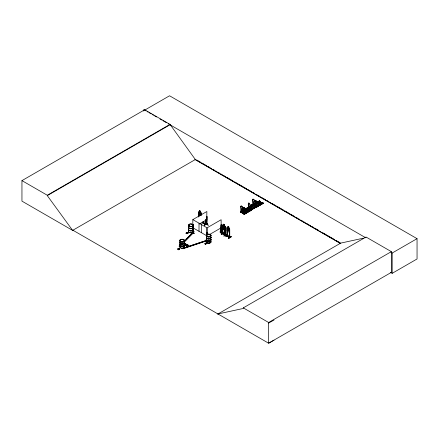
<?xml version="1.0" encoding="UTF-8"?>
<svg xmlns="http://www.w3.org/2000/svg" width="439" height="439" viewBox="0 0 439 439"><rect width="100%" height="100%" fill="white"/><g stroke="black" fill="none" stroke-linecap="round" stroke-linejoin="round"><path stroke-width="0.66" d="M242.043 212.064L242.224 208.256A1.246 0.724 59.5 0 0 242.224 206.818A1.246 0.724 59.5 0 0 240.967 206.111A1.246 0.724 59.5 0 0 240.967 207.548L241.044 211.576L241.62 211.28M242.098 212.037L242.279 208.223A1.246 0.724 59.5 0 0 242.279 206.791A1.246 0.724 59.5 0 0 241.022 206.078A1.246 0.724 59.5 0 0 241.022 207.515L241.192 211.576L242.526 212.295L242.421 211.708L241.702 212.553L240.577 211.916L241.296 211.071M244.55 213.513L244.786 209.672A1.246 0.724 59.5 0 0 244.786 208.24A1.246 0.724 59.5 0 0 243.53 207.526A1.246 0.724 59.5 0 0 243.53 208.964L243.826 213.036M249.078 207.828L249.204 205.287A0.829 0.483 59.5 0 0 249.078 204.151L248.858 202.972M251.712 206.736L251.591 209.277L251.75 206.714A0.829 0.483 59.5 0 0 251.591 205.6L251.585 204.656M253.912 205.216L254.093 201.402A1.246 0.724 59.5 0 0 254.093 199.97A1.246 0.724 59.5 0 0 252.837 199.257A1.246 0.724 59.5 0 0 252.837 200.694L253.089 204.788M253.962 205.183L254.148 201.369A1.246 0.724 59.5 0 0 254.148 199.937A1.246 0.724 59.5 0 0 252.891 199.224A1.246 0.724 59.5 0 0 252.891 200.661L253.062 204.722L253.49 204.431M256.42 206.665L256.656 202.823A1.246 0.724 59.5 0 0 256.656 201.386A1.246 0.724 59.5 0 0 255.399 200.672A1.246 0.724 59.5 0 0 255.344 202.143L255.514 206.242L255.959 205.809M255.333 206.017L255.953 205.913L255.427 205.99L255.761 206.034L255.723 206.945L255.63 205.929L255.97 205.831L255.333 206.105M240.484 212.037L241.554 211.186L241.126 211.653M241.631 211.384L241.181 211.582M243.464 212.959L244.089 212.663M243.447 212.679L244.079 212.882M248.776 207.318L248.403 207.493L248.781 207.433M248.403 207.504L248.765 207.378M251.273 208.904L250.96 209.035L250.872 206.259A0.829 0.483 59.5 0 1 250.998 205.265L251.179 204.305M251.306 208.827C250.834 209.227 251.168 208.289 251.163 209.491M251.113 208.871L250.85 208.766M253.501 204.53L253.007 204.733M253.1 204.766L253.138 204.651M245.692 209.639C244.77 210.879 245.033 208.541 245.653 209.902M247.442 211.357L247.503 210.983M259.883 204.585C260.36 203.35 258.395 204.931 259.965 204.464M181.115 241.373L180.544 241.423M180.67 241.379L181.153 241.329M181.142 241.483L180.703 241.417M181.208 241.582L180.956 241.357M183.299 240.007L183.694 240.007M183.568 240.018L183.354 240.056M189.664 225.827L189.247 226.123M189.78 225.887L189.385 225.937M189.889 225.937L189.505 226.272M192.26 224.395L192.342 224.653M192.397 224.598L192.041 224.587L192.304 224.669M207.674 236.198C206.495 236.133 208.113 236.648 207.373 236.127M209.864 234.925L210.144 234.969M209.864 234.86L210.215 234.925L209.924 234.755M205.896 244.249L204.887 243.727L205.957 243.19A0.56 0.324 0 0 1 206.314 243.239C208.262 244.04 203.784 242.663 205.628 244.221C203.91 244.77 205.732 241.593 206.884 243.678M243.711 212.833C244.227 216.312 244.325 210.885 242.981 212.888L243.085 213.595L250.406 209.573L243.338 213.744M248.567 207.367L248.479 207.389M253.199 204.42L253.44 204.585M191.881 232.341L194.005 233.559L191.898 232.324M194.137 233.328L192.013 232.121M241.329 211.516L241.203 211.362M243.952 212.641L243.464 212.871M244.133 212.855L243.689 213.113M255.882 205.918L255.597 206.193M229.646 231.518L229.35 232.379L227.314 231.205L227.051 227.38L227.353 227.166L229.356 228.357L229.613 231.534M225.13 229.202L224.834 230.063L222.787 228.9L222.551 227.731L222.82 228.878L224.834 230.063L225.163 229.224L224.817 230.074L222.82 228.878M241.214 211.477C241.016 211.472 241.637 211.516 241.318 211.318M253.451 204.36L253.276 205.463L252.869 205.232L252.869 204.344L253.473 204.393L252.804 204.382L252.804 205.265M185.165 245.143L185.434 244.314L186.559 244.336L185.434 244.479L184.951 245.017L185.686 243.661M186.877 246.131L187.146 245.302L188.271 245.154L187.146 245.467L186.877 246.131L186.882 245.319L186.663 246.005M186.915 245.181C184.32 245.269 187.31 246.027 187.184 244.528L187.184 245.33M186.915 245.352L187.184 244.528M184.951 245.017L185.209 244.194L184.067 244.336L186.559 244.336M187.146 245.467L187.398 244.655M251.009 204.453L251.58 204.777M225.745 236.747L228.253 235.194M228.373 235.238L225.761 236.632M194.153 231.836L191.558 233.241M201.797 223.588L204.42 222.057M221.218 234.453L223.846 232.796M193.072 232.226L193.209 232.785L192.913 232.615M205.474 223.961L205.737 224.4L205.71 219.648M205.441 224.247L205.562 220.137M222.617 233.405C223.105 234.596 222.035 232.944 225.223 235.189M225.223 235.167L225.037 234.766M229.339 228.346L229.674 228.856L229.674 237.587L227.029 236.078L227.078 227.364L227.364 227.204M229.471 237.153L227.243 235.924M229.405 237.17L229.635 237.592M187.607 233.328L186.421 233.378L187.316 233.345L187.091 232.824L187.887 232.922L187.475 232.56M206.999 224.603L206.873 216.432L206.61 224.708L206.901 224.538M220.976 232.697L221.245 232.522L220.954 232.78M222.727 228.653L224.384 225.789L224.817 226.036L225.119 226.562L225.163 235.271L225.163 226.54L224.291 225.69M205.15 243.771L205.957 243.36A0.56 0.324 0 0 1 206.314 243.409L206.643 243.799M244.891 209.727L245.648 209.661M248.216 211.23C246.707 210.352 248.353 212.267 248.002 210.939M248.2 211.208L247.508 211.318M253.555 207.636L253.687 207.96M253.994 207.883L253.555 207.691M259.778 204.53L259.306 204.179M189.533 225.893L189.286 226.173L189.664 226.178M192.2 224.389L192.057 224.653M207.279 236.281L207.598 236.363M178.772 249.829L179.694 248.584L177.603 248.984L178.838 249.418L178.772 249.829L179.694 248.584M177.603 248.984L178.947 249.297L179.386 248.792M178.574 249.714L178.838 249.418M179.117 246.114L179.749 246.575L179.117 246.114L180.061 245.171M184.309 240.923L192.798 232.434L193.423 232.643L183.99 242.333M186.668 238.821L191.854 233.63M183.99 242.076L193.423 232.643M243.656 212.789L243.64 213.102M192.781 232.692L193.423 232.9M193.122 232.615L192.781 232.396L193.16 232.363M192.995 232.335L192.869 232.747L192.809 219.621L206.873 211.499L206.637 224.664M206.95 224.334L206.637 224.367M220.855 232.621L221.218 232.549M220.855 232.917L221.124 224.658L220.861 232.939L221.218 232.835M253.951 207.916L253.89 207.609M181.247 241.423L180.956 241.604M207.279 236.177L207.274 236.506M247.431 207.861L248.979 208.728L241.905 212.899L240.473 211.966L240.473 211.439L241.192 211.011L241.192 211.543M240.468 211.971L247.881 208.124M253.193 204.651L252.233 205.178L253.149 205.814L252.26 205.309L252.738 204.958L253.632 205.534L252.738 205.029L247.969 207.867L248.03 207.455C248.946 206.33 248.545 209.216 248.633 207.356M252.491 205.326L255.646 203.701M259.416 201.013L254.033 204.162L259.405 200.947L260.739 201.594L259.405 200.842L259.767 201.271L256.793 202.999L257.369 203.136L257.561 202.785M248.864 208.366L253.632 205.463M248.54 208.492L248.886 208.618L241.56 212.641M248.853 208.349L249.401 207.674L248.853 208.201M242.13 210.989L247.536 207.801L248.787 208.635M260.739 201.594L253.314 205.781L253.577 205.94L253.676 205.337L254.395 204.914L253.572 205.276L253.572 205.699L252.447 205.062L253.166 204.217M254.395 204.914L254.395 205.441L253.023 204.711L253.062 204.162L252.343 204.585L252.343 205.112L253.78 206.045L260.667 201.786M242.992 213.486L244.413 214.347L251.487 210.177L243.985 214.106M250.301 209.398L243.052 213.584L250.318 209.463L250.043 209.145L251.481 210.177M255.493 206.692L250.779 209.48L250.466 209.299L255.322 206.599M261.924 202.461L263.263 203.213L255.997 207.334L263.246 203.043M262.067 202.604L250.603 209.381M255.251 206.407L256.14 206.912L251.19 209.71L251.487 209.88L263.153 203.219M255.915 206.939L256.211 207.098L255.97 206.917M251.284 210.072L244.21 214.002L243.085 213.365L243.804 212.52M251.498 209.875L250.543 208.904L251.086 208.662L250.609 209.222L251.432 209.408L251.36 209.798L262.988 202.999M244.216 214.237L244.314 213.639L245.033 213.217L244.21 213.579L244.21 214.002M255.855 207.257L256.903 206.363L256.08 206.725L256.08 207.148L254.955 206.511L255.569 205.611L254.85 206.034L255.119 206.78M256.113 207.4L263.252 203.147L261.913 202.395L254.774 206.692L255.663 207.263L254.752 206.637L256.288 207.493M263.148 203.208L256.184 207.367M249.078 203.422L249.028 203.109M249.078 204.151L249.116 203.4M249.401 207.674L249.401 208.026L248.485 207.493L248.403 204.793A0.829 0.483 59.5 0 1 248.485 203.817L248.523 203.065M245.033 213.217L245.033 213.744L243.541 212.942L243.53 208.964M250.998 204.536L250.998 205.265M255.344 202.143L255.399 202.11A1.246 0.724 59.5 0 1 255.399 200.672A1.246 0.724 59.5 0 1 256.601 201.419A1.246 0.724 59.5 0 1 256.601 202.851L259.663 201.095L257.32 202.549M245.62 208.821C249.55 210.55 243.716 209.035 246.339 208.399L247.673 209.26L246.339 208.399M246.817 208.119C250.746 209.842 244.913 208.327 247.536 207.696M248.101 207.773L248.578 207.213M252.919 204.717L254.291 205.276L254.291 204.854M257.49 201.967C261.419 203.696 255.586 202.181 258.209 201.545L259.542 202.406L258.209 201.545M258.686 201.265C262.615 202.988 256.782 201.474 259.405 200.842M242.306 211.093L247.64 207.976M250.559 206.242C252.935 207.279 249.544 206.434 251.037 205.962M251.465 205.71C253.841 206.747 250.449 205.902 251.942 205.43L252.831 205.929M254.176 204.239L255.975 203.208M257.122 202.505L259.663 201.15M241.274 211.56L240.934 211.23L240.934 212.119L241 211.197L241.445 211.461M255.542 203.526L248.03 207.812L248.918 208.344M240.726 212.114L243.777 210.555M245.511 209.502L247.311 208.47M255.553 203.592L248.134 207.954L250.625 206.637M241.807 212.772L241.807 212.191L242.526 211.768M248.677 208.251L253.462 205.43L248.699 208.273M248.611 208.404L241.445 212.635L248.611 208.454M248.869 208.448L241.62 212.739L248.869 208.547M248.929 208.355L260.481 201.55M248.968 208.421L253.704 205.65M253.605 205.951L260.739 201.699M246.773 211.071C250.702 212.794 244.874 211.28 247.492 210.649L248.825 211.505L247.492 210.649M248.128 210.27C252.057 211.999 246.23 210.484 248.847 209.847L250.181 210.709L248.847 209.847M249.325 209.568C253.254 211.291 247.426 209.776 250.043 209.145M242.871 213.48L250.043 209.249L251.223 210.034M242.904 213.508L249.972 209.337M255.547 206.012L256.903 206.89L256.903 206.363M258.642 204.217C262.571 205.94 256.744 204.426 259.361 203.795L260.695 204.651L259.361 203.795M259.998 203.416C263.927 205.145 258.099 203.63 260.717 202.994L262.05 203.855L260.717 202.994M261.194 202.714C265.123 204.437 259.29 202.922 261.913 202.291M253.073 207.691C255.443 208.728 252.052 207.883 253.55 207.411L254.439 207.982L253.55 207.411M253.972 207.159C256.349 208.196 252.957 207.351 254.45 206.879L255.339 207.449L254.45 206.879M250.548 209.304L261.43 202.922M255.471 206.687L250.713 209.392M256.354 206.182L261.688 203.07M251.36 209.365L251.909 209.123L251.909 209.474L251.048 209.002M251.185 209.699L255.97 206.879M243.952 214.084L251.119 209.853M244.144 214.199L251.377 209.897M192.853 225.92A2.332 1.344 0 0 1 189.335 226.277A2.332 1.344 0 0 1 189.335 224.214A2.332 1.344 0 0 1 192.853 224.576L193.045 224.417M192.809 224.554L193.182 224.647L192.94 224.51L192.869 232.747M206.785 224.45L206.703 224.763L206.967 216.487M205.765 223.725L208.273 225.152M205.447 224.022C207.631 224.505 199.536 221.091 205.534 223.967M207.104 223.446L204.475 225.141L207.115 223.467M206.676 235.156L206.769 232.494L207.005 234.591M207.005 232.632L206.676 232.549M207.296 232.643L207.296 234.602M223.418 225.191L223.418 224.192L224.291 224.691L224.669 228.17L224.236 228.719L223.418 228.258L222.985 227.21L223.418 224.192M224.291 224.691L223.391 224.208M222.776 225.789L222.535 225.651L222.803 233.927M224.828 226.025L225.163 226.54M224.894 226.996L225.223 227.078L224.894 226.996L225.075 235.255M220.005 231.935L222.666 233.433M220.016 231.951L222.524 233.548M205.677 241.395L206.725 240.781L205.704 241.549M205.677 241.56L206.747 240.918M224.982 229.652L224.905 235.139M224.955 234.838L222.803 233.713L225.251 234.92M226.661 234.552L223.895 236.012L226.535 234.333M223.895 236.012L226.54 234.464M72.94 230.239L72.654 230.409L21.95 201.133L21.95 180.621L144.672 109.766L170.008 124.391L195.344 159.533L340.401 243.283M144.672 109.766L144.672 110.145L169.558 95.779L417.05 238.668L417.05 258.972L392.164 273.338L390.386 272.306M21.95 180.621L47.286 195.245L170.008 124.391M274.002 340.159L268.63 343.221L72.907 230.223L72.616 230.387L47.286 195.624L170.008 124.769M72.616 230.387L195.629 159.368M199.525 210.725L200.393 211.225L199.525 210.725L199.092 213.738L199.525 214.786L200.332 215.253L200.766 214.704L200.766 212.838L200.332 211.258M198.735 212.125L198.977 212.262M199.498 211.741L199.553 210.775M200.365 212.24L200.393 211.225M198.647 216.915L198.658 211.582L198.938 211.384L200.952 212.547M198.631 214.276L198.927 215.406M201.227 213.091L200.925 212.564M200.991 215.565L201.084 213.48L201.32 214.973M201.32 213.617L200.991 213.535M199.257 224.022L206.873 219.621M187.535 233.142C187.722 234.799 184.056 232.703 187.475 232.39L188.172 232.911L187.601 233.405M186.081 233.367L187.497 232.588M186.421 233.378L186.937 233.082L187.371 233.422L186.081 233.197M187.091 232.994L187.903 233.06L186.937 233.082M209.403 234.613L221.124 227.846M227.912 226.524L228.807 227.007L229.185 228.62L229.185 230.486L228.752 231.035L227.945 230.568L227.512 229.52L227.512 227.654L227.945 227.572L227.945 226.508L228.807 227.007M229.421 237.461L229.405 229.312L229.734 229.399L229.762 237.537L227.155 236.028L227.062 227.962L227.391 228.044M229.734 229.399L229.405 229.312M228.412 238.168C236.714 233.553 222.941 241.62 231.057 236.659M228.423 238.311L231.057 236.769M231.177 236.868L228.543 238.399M217.678 314.137L340.691 243.113L363.355 238.185M217.963 313.967L243.299 308.458L243.299 307.871L366.022 237.016L391.358 251.64L391.358 272.367L268.63 343.221L268.63 322.495L391.358 251.64M366.022 237.603L365.736 237.773L168.241 123.749M390.99 252.354L392.164 253.034L417.05 238.668M268.63 323.088L274.002 320.026M256.864 202.763L257.517 202.813M245.588 209.869L244.935 209.82M221.069 232.489L221.036 232.972M207.548 236.484L207.104 236.336M243.689 212.899L243.771 212.8M206.209 241.022L182.953 248.776L182.586 248.414L206.495 240.446M182.586 248.414L205.847 240.66M182.586 248.156L182.953 248.518L206.857 240.55M178.514 249.05L179.386 248.622M177.603 249.154L178.849 248.798M247.591 211.027L247.903 211M203.175 222.54C203.339 223.314 203.652 223.402 205.71 224.384M205.803 219.593L205.831 224.351L203.202 222.853L203.202 221.497M222.595 233.702L222.578 225.081M229.471 237.071L229.762 237.241L227.418 235.973M185.472 244.172L186.559 244.166M185.209 244.358L184.067 244.507L185.17 244.501M187.184 245.16L188.271 245.154M185.779 245.324L188.271 245.324M185.779 245.494L186.882 245.489M205.644 223.769L208.3 225.278M257.166 203.087C258.395 202.631 255.997 202.445 257.056 203.164M203.246 222.562L203.125 222.93L203.114 221.552M203.114 222.639L203.383 222.76M193.072 232.824L193.089 224.702M205.886 244.073L205.123 243.678M255.191 206.89L254.922 206.731M187.546 233.307L188.172 233.082L187.678 232.692M203.295 223.039L203.35 221.69M259.959 204.212L259.268 204.36M227.21 235.732L227.078 236.105M256.579 203.021L257.468 203.625L256.579 203.125M255.783 206.023L255.317 205.831L255.317 206.714M255.783 206.912L255.377 206.681L255.377 205.792M251.909 209.123L251.838 209.365M248.655 208.042L248.381 207.296M244.71 209.869L245.599 210.479L244.71 209.979M241 212.081L241.406 212.311L241.335 211.384M243.508 213.53L243.914 213.76M223.451 225.245L222.518 225.07L222.535 233.806M222.809 224.911L224.812 226.052M223.714 232.879L221.24 234.327M222.546 233.795L225.13 235.255M194.027 231.792L191.42 233.312M191.925 232.204L194.153 233.307M205.732 240.045L206.813 240.627M144.672 110.145L145.852 110.826M147.032 111.506L148.212 112.186M149.386 112.867L151.153 113.888M152.333 114.568L153.513 115.248M154.693 115.929L156.46 116.95M159.994 118.991L161.761 120.012M162.94 120.692L166.474 122.728M196.815 160.048L200.958 162.441M202.143 163.127L203.921 164.153M205.101 164.834L206.286 165.519M207.471 166.2L209.249 167.226M210.435 167.912L211.614 168.598M212.8 169.278L214.578 170.305M215.763 170.99L216.943 171.671M218.721 172.697L219.906 173.383M221.091 174.063L222.271 174.749M224.049 175.776L225.234 176.456M226.42 177.142L232.933 180.901M234.706 181.927L238.262 183.979M239.442 184.66L243.59 187.052M244.77 187.738L246.548 188.765M247.733 189.445L248.918 190.131M250.104 190.817L251.876 191.838M253.062 192.523L254.247 193.209M256.019 194.23L257.205 194.916M258.39 195.602L260.168 196.628M261.353 197.309L262.533 197.994M263.718 198.675L265.496 199.701M266.682 200.387L267.861 201.067M269.639 202.094L270.825 202.78M272.01 203.46L276.153 205.853M277.338 206.539L283.852 210.297M285.032 210.983L289.18 213.376M290.36 214.056L294.509 216.454M295.688 217.135L297.466 218.161M298.652 218.847L299.837 219.527M301.022 220.213L302.795 221.24M303.98 221.92L305.165 222.606M306.938 223.632L308.123 224.313M309.308 224.998L310.494 225.679M312.272 226.705L313.451 227.391M314.637 228.071L318.78 230.47M322.928 232.862L326.479 234.909M327.664 235.595L334.77 239.694M335.95 240.38L340.099 242.772M194.954 159.478L340.488 243.502M192.847 219.626L206.917 227.748L206.917 235.293M206.368 235.556L192.847 227.748A2.327 1.344 0 0 1 189.939 228.285A2.327 1.344 0 0 1 188.583 226.7M185.686 243.832L185.472 243.541M179.694 248.754L179.469 248.452M178.514 248.88L178.947 249.127M243.299 307.871L268.63 322.495M203.444 222.957L203.444 221.635M255.685 205.896L255.674 205.666M251.015 208.915L250.91 206.242M229.383 237.45L229.498 229.262M227.106 230.052L227.364 231.172M255.399 202.11L255.586 206.127L255.569 205.611M248.403 204.793L248.523 207.471L248.512 207.175M392.164 253.034L392.164 273.338M256.799 206.303L256.799 206.725M253.215 204.612L253.215 205.496M250.894 208.744L250.85 209.359M249.33 207.636L249.33 207.916L248.342 207.318L248.342 207.91M244.929 213.156L244.929 213.579M243.7 212.46L243.7 212.992M243.508 212.646L243.447 213.568M242.421 211.708L242.421 212.13M228.779 227.023L228.752 228.039M227.391 230.074L227.292 236.237L227.298 228.099M222.864 228.439L222.891 233.872M221.218 224.713L221.218 232.868L221.124 219.725L207.054 227.846L207.054 235.392M207.384 232.697L207.384 234.651M207.148 232.835L207.148 234.794M206.769 232.494L206.769 235.106M205.474 220.191L205.474 224.28M201.424 224.581L201.424 232.703M201.227 213.074L201.227 215.105M199.01 223.182L199.01 231.304M198.977 214.292L198.977 216.323M198.883 212.317L198.883 216.378M198.735 214.155L198.735 216.866M193.182 224.647L193.209 232.785M187.475 232.39L187.497 232.758M143.679 109.69L143.679 111.034M47.286 195.245L47.286 195.624M184.171 244.26A2.36 1.361 0 0 1 182.13 246.301A2.36 1.361 0 0 1 180.083 244.26M184.139 244.397A2.321 1.339 0 0 1 182.13 246.411A2.321 1.339 0 0 1 180.116 244.397M184.139 246.147A2.321 1.339 0 0 1 182.13 248.161A2.321 1.339 0 0 1 180.116 246.147M184.144 246.279A2.327 1.344 0 0 1 182.13 248.293A2.327 1.344 0 0 1 180.111 246.279M184.171 242.015A2.36 1.361 0 0 1 182.13 244.062A2.36 1.361 0 0 1 180.083 242.015M184.144 244.024A2.327 1.344 0 0 1 182.13 246.038A2.327 1.344 0 0 1 180.111 244.024M184.144 242.158A2.327 1.344 0 0 1 182.13 244.172A2.327 1.344 0 0 1 180.111 242.158M184.171 244.144A2.36 1.361 0 0 1 182.13 246.186A2.36 1.361 0 0 1 180.083 244.144M184.171 241.9A2.36 1.361 0 0 1 182.13 243.947A2.36 1.361 0 0 1 180.083 241.9M184.139 241.785A2.321 1.339 0 0 1 182.13 243.793A2.321 1.339 0 0 1 180.116 241.785M210.95 239.48A2.36 1.361 0 0 1 208.366 241.181A2.36 1.361 0 0 1 206.626 239.151M210.918 239.617A2.327 1.344 0 0 1 208.366 241.296A2.327 1.344 0 0 1 206.659 239.293M210.907 241.368A2.31 1.333 0 0 1 208.371 243.036A2.31 1.333 0 0 1 206.67 241.044M210.95 237.241A2.36 1.361 0 0 1 208.366 238.942A2.36 1.361 0 0 1 206.626 236.912M210.918 239.239A2.327 1.344 0 0 1 208.366 240.918A2.327 1.344 0 0 1 206.659 238.915M210.918 237.373A2.327 1.344 0 0 1 208.366 239.052A2.327 1.344 0 0 1 206.659 237.049M210.95 239.365A2.36 1.361 0 0 1 208.366 241.066A2.36 1.361 0 0 1 206.626 239.035M210.95 237.126A2.36 1.361 0 0 1 208.366 238.827A2.36 1.361 0 0 1 206.626 236.797M210.918 237A2.327 1.344 0 0 1 208.366 238.679A2.327 1.344 0 0 1 206.659 236.676M192.836 226.025A2.31 1.333 0 0 1 189.346 226.381A2.31 1.333 0 0 1 189.346 224.334A2.31 1.333 0 0 1 192.836 224.691M192.836 230.744A2.31 1.333 0 0 1 191.135 232.736A2.31 1.333 0 0 1 188.6 231.068M193.072 227.77A2.321 1.339 0 0 1 190.23 228.719A2.321 1.339 0 0 1 188.589 227.073M192.842 228.993A2.321 1.339 0 0 1 191.135 230.991A2.321 1.339 0 0 1 188.589 229.317M192.875 228.851A2.36 1.361 0 0 1 191.141 230.881A2.36 1.361 0 0 1 188.55 229.18M192.875 228.735A2.36 1.361 0 0 1 191.141 230.766A2.36 1.361 0 0 1 188.55 229.065M192.847 228.615A2.327 1.344 0 0 1 191.135 230.618A2.327 1.344 0 0 1 188.583 228.938M193.111 227.643A2.36 1.361 0 0 1 190.219 228.609A2.36 1.361 0 0 1 188.55 226.941M193.111 227.528A2.36 1.361 0 0 1 190.219 228.494A2.36 1.361 0 0 1 188.55 226.826M192.853 230.865A2.332 1.344 0 0 1 191.135 232.873A2.332 1.344 0 0 1 188.578 231.194M243.475 208.997A1.246 0.724 59.5 0 1 243.475 207.559A1.246 0.724 59.5 0 1 244.732 208.267A1.246 0.724 59.5 0 1 244.732 209.705M207.115 223.577L204.475 225.141L207.115 223.577M258.187 203.098L256.853 202.346L258.187 203.098M246.317 209.952L244.984 209.2L246.317 209.952M224.088 224.806L223.566 224.51L224.088 225.141L224.088 224.806M224.236 226.058L223.418 225.591L223.418 227.457L224.236 227.923L224.236 226.058M228.604 227.122L228.088 226.82L228.604 227.457L228.604 227.122M200.189 211.34L199.668 211.044L200.189 211.675L200.189 211.34M228.752 228.373L227.945 227.907L227.945 229.773L228.752 230.239L228.752 228.373M200.332 212.591L199.525 212.125L199.525 213.991L200.332 214.457L200.332 212.591M180.967 241.73A2.321 1.339 0 0 0 184.451 240.572A2.321 1.339 0 0 0 180.967 239.409A2.321 1.339 0 0 0 180.967 241.73M180.967 241.927A2.321 1.339 0 0 0 184.451 240.764A2.321 1.339 0 0 0 180.967 239.606A2.321 1.339 0 0 0 180.967 241.927M180.478 241.604A2.332 1.344 0 0 0 184.38 241A2.332 1.344 0 0 0 181.526 239.348A2.332 1.344 0 0 0 180.478 241.604M207.51 236.626A2.327 1.344 0 0 0 211 235.463A2.327 1.344 0 0 0 207.51 234.3A2.327 1.344 0 0 0 207.51 236.626M207.51 236.819A2.321 1.339 0 0 0 210.994 235.655A2.321 1.339 0 0 0 207.51 234.497A2.321 1.339 0 0 0 207.51 236.819M208.366 243.168A2.327 1.344 0 0 0 210.918 241.483A2.332 1.344 0 0 1 208.366 243.173A2.332 1.344 0 0 1 206.654 241.165A2.327 1.344 0 0 0 208.366 243.168M207.504 236.709A2.332 1.344 0 0 0 211.005 235.545A2.332 1.344 0 0 0 207.504 234.377A2.332 1.344 0 0 0 207.504 236.709"/></g></svg>
